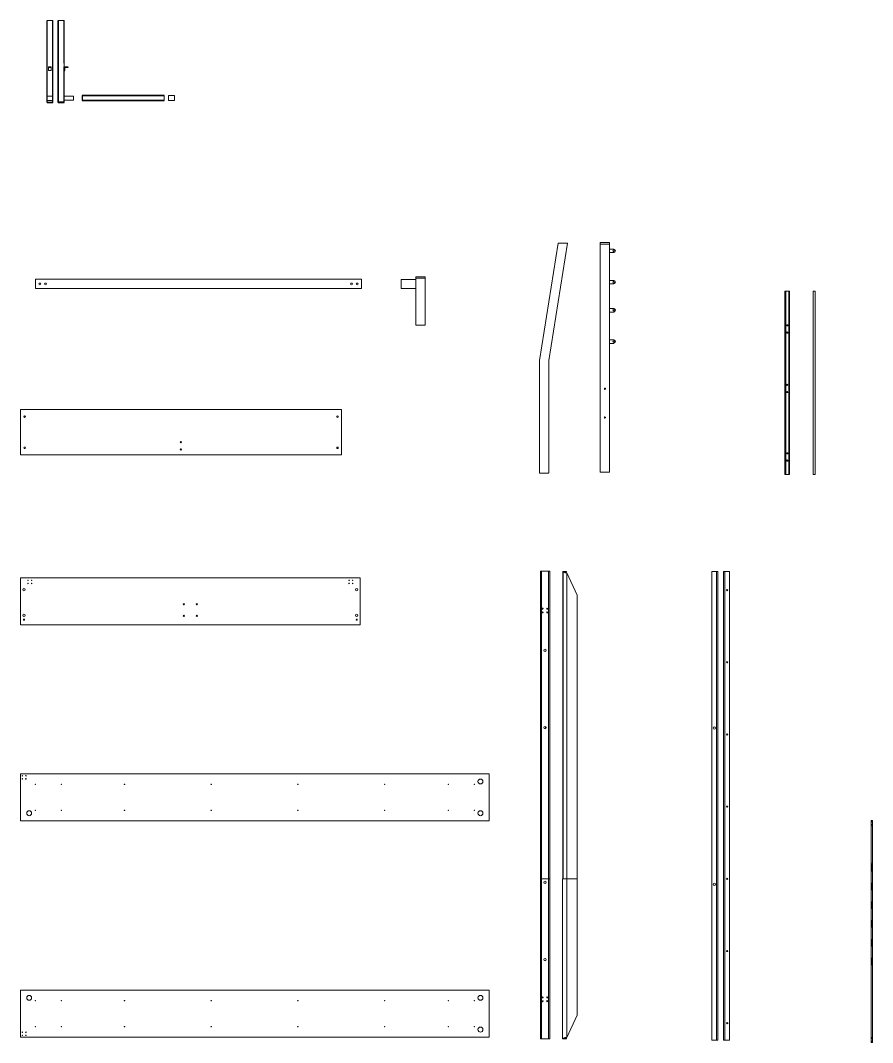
# Model space of a CAD drawing. Header units: millimetres. Extents: x -1075 to 24338, y -11868 to 7393.
# Drawn here: x 20702 to 24338, y -3993 to 369 of the extents above; entities that cross this region are included whole.
import ezdxf

# ---------------------------------------------------------------- set-up
doc = ezdxf.new("R2010")
doc.units = ezdxf.units.MM
doc.linetypes.add('DASHDOT', pattern=[1, 0.5, -0.25, 0, -0.25])
for name, color, linetype, lineweight in [('A-ELEV-MBE', 253, 'Continuous', 18), ('quote', 1, 'Continuous', 15), ('Simbologia', 8, 'DASHDOT', 18)]:
    doc.layers.add(name, color=color, linetype=linetype, lineweight=lineweight)
doc.layers.add('IN-FURN-STOR', color=104, linetype='Continuous')

# ---------------------------------------------------------------- blocks, each defined once
blk = doc.blocks.new('*U32')
at = {"layer": 'Simbologia', "linetype": 'Continuous'}
blk.add_circle((0, 0), 2.5, dxfattribs=at)
blk = doc.blocks.new('*U33')
at = {"layer": 'Simbologia', "color": 0, "linetype": 'ByBlock', "lineweight": -2, "transparency": 16777216}
for p in [(0, 1848), (0, 1540), (0, 1232), (0, 924), (0, 616), (0, 308), (0, 0)]:
    blk.add_blockref('*U32', p, dxfattribs=at)
blk = doc.blocks.new('*U34')
at = {"layer": 'Simbologia', "linetype": 'Continuous'}
for p, q in [((-1.4, 11.6), (-1.4, -14.8)), ((1.4, 11.6), (1.4, -14.8))]:
    blk.add_line(p, q, dxfattribs=at)
for centre, start, end in [((0, 11.6), 360, 180), ((0, -14.8), 180, 0)]:
    blk.add_arc(centre, 1.44, start, end, dxfattribs=at)
blk = doc.blocks.new('*U35')
at = {"layer": 'Simbologia', "color": 0, "linetype": 'ByBlock', "lineweight": -2, "transparency": 16777216}
for p in [(0, 400), (0, 320), (0, 240), (0, 160), (0, 80), (0, 0)]:
    blk.add_blockref('*U34', p, dxfattribs=at)

msp = doc.modelspace()

# ---------------------------------------------------------------- linework, layer by layer
at = {"color": 0}
for p, q in [((20815.6, 185.8, 11973.9), (20815.6, 368.5, 11973.9)), ((20840.6, 18.5, 11973.9), (20840.6, 368.5, 11973.9)), ((20863.6, 368.5, 3303.1), (20863.6, 18.5, 3303.1)), ((20863.6, 18.5, 3303.1), (20863.6, 368.5, 3303.1)), ((20888.6, 185.8, 3303.1), (20888.6, 368.5, 3303.1)), ((20815.6, 18.5, 11973.9), (20815.6, 185.8, 11973.9)), ((20888.6, 18.5, 3303.1), (20888.6, 170.8, 3303.1)), ((20888.6, 154.8, 3303.1), (20890.9, 154.8, 3303.1)), ((20890.9, 154.8, 3303.1), (20890.9, 168.4, 3303.1)), ((20904.5, 168.4, 3303.1), (20890.9, 168.4, 3303.1)), ((20904.5, 170.8, 3303.1), (20904.5, 168.4, 3303.1)), ((20815.6, 20.2, 11973.9), (20840.6, 20.2, 11973.9)), ((20815.6, 18.5, 11973.9), (20840.6, 18.5, 11973.9)), ((20840.6, 18.5, 11973.9), (20815.6, 18.5, 11973.9)), ((20888.6, 20.2, 3303.1), (20863.6, 20.2, 3303.1)), ((20888.6, 18.5, 3303.1), (20863.6, 18.5, 3303.1)), ((20863.6, 18.5, 3303.1), (20888.6, 18.5, 3303.1))]:
    msp.add_line(p, q, dxfattribs=at)
at = {"layer": 'A-ELEV-MBE', "color": 0}
for p, q in [((20815.6, 368.5, 11973.9), (20840.6, 368.5, 11973.9)), ((20888.6, 368.5, 3303.1), (20863.6, 368.5, 3303.1)), ((20888.6, 170.8, 3303.1), (20888.6, 185.8, 3303.1)), ((20822, 170.8, 4541.8), (20833.7, 170.8, 4541.8)), ((20822, 168.4, 4541.8), (20822, 170.8, 4541.8)), ((20833.7, 168.4, 4541.8), (20822, 168.4, 4541.8)), ((20822, 154.8, 4541.8), (20822, 168.4, 4541.8)), ((20822, 154.8, 4541.8), (20833.7, 154.8, 4541.8)), ((20833.7, 168.4, 4541.8), (20833.7, 170.8, 4541.8)), ((20833.7, 154.8, 4541.8), (20833.7, 168.4, 4541.8)), ((20904.5, 170.8, 3303.1), (20888.6, 170.8, 3303.1)), ((20928.2, 27.8, 3716), (20928.2, 44.7, 3716)), ((21315.2, 47.6, 412.9), (21315.2, 27.6, 412.9))]:
    msp.add_line(p, q, dxfattribs=at)
at = {"layer": 'A-ELEV-MBE'}
for p, q in [((23984.1, -787.4), (23964.1, -787.4)), ((22072.2, -1485.3), (22072.2, -1291.7)), ((23984.1, -1568.5), (23964.1, -1568.5)), ((23016.8, -1982.7), (23032, -1982.7)), ((23016.8, -1982.7), (23016.8, -3294.3)), ((23018.2, -1983.7), (23018.2, -3294.3)), ((23032, -1983.7), (23018.2, -1983.7)), ((23025.1, -1985.2), (23018.2, -1985.2)), ((23025.1, -1985.2), (23025.1, -1988.7)), ((23025.1, -1988.7), (23033.6, -1988.7)), ((23032, -1982.7), (23032, -1983.7)), ((23033.6, -1988.7), (23076.8, -2083.8)), ((23033.6, -1988.7), (23033.6, -3971.2)), ((23076.8, -2083.8), (23076.8, -3876.1)), ((20702.2, -2891.4), (20702.2, -2846.7)), ((20702.2, -2846.7), (22702.2, -2846.7)), ((23015.4, -3294.3), (23015.4, -3977.2)), ((23015.4, -3294.3), (23076.8, -3294.3)), ((23033.6, -3971.2), (23076.8, -3876.1)), ((23032, -3976.2), (23015.4, -3976.2)), ((23015.4, -3977.2), (23032, -3977.2)), ((23024.4, -3974.7), (23016.8, -3974.7)), ((23016.8, -3974.7), (23016.8, -3976.2)), ((23024.4, -3974.7), (23024.4, -3971.2)), ((23024.4, -3971.2), (23033.6, -3971.2)), ((23032, -3977.2), (23032, -3976.2))]:
    msp.add_line(p, q, dxfattribs=at)
at = {"layer": 'A-ELEV-MBE', "color": 0}
for points, elevation in [([(20816.6, 27.5), (20839.6, 27.5), (20839.6, 45.5), (20816.6, 45.5)], 11973.9), ([(21334, 27.6), (21359, 27.6), (21359, 47.6), (21334, 47.6)], 13212.6)]:
    msp.add_lwpolyline(points, close=True, dxfattribs=dict(at, elevation=elevation))
at = {"layer": 'A-ELEV-MBE'}
msp.add_lwpolyline([(20702.2, -3046.7), (22702.2, -3046.7), (22702.2, -2846.7), (20702.2, -2846.7)], close=True, dxfattribs=at)
for centre in [(20785, -755.7), (20809.2, -755.7), (22114.6, -755.7), (22138.8, -755.7)]:
    msp.add_circle(centre, 3.78, dxfattribs=at)
at = {"layer": 'IN-FURN-STOR', "color": 0}
for p, q in [((20965.3, 47.6, 412.9), (21315.2, 47.6, 412.9)), ((20965.3, 47.6, 412.9), (20965.3, 27.6, 412.9)), ((21315.2, 47.6, 4541.8), (20965.3, 47.6, 4541.8)), ((21315.2, 27.6, 412.9), (20965.3, 27.6, 412.9)), ((20965.3, 27.6, 4541.8), (21315.2, 27.6, 4541.8))]:
    msp.add_line(p, q, dxfattribs=at)
at = {"layer": 'quote', "color": 0}
for p, q in [((22996.5, -582.2), (22916.5, -1082.2)), ((22956.5, -1082.2), (23036.5, -582.2)), ((23036.5, -582.2), (22996.5, -582.2)), ((23175.8, -1558.8), (23175.8, -580.8)), ((23215.8, -1558.8), (23215.8, -580.8)), ((23233.3, -607.2), (23215.8, -607.2)), ((23233.3, -622.1), (23215.8, -622.1)), ((20766.9, -735.7), (22156.9, -735.7)), ((22389.4, -931.4), (22389.4, -731.4)), ((22429.4, -931.4), (22429.4, -731.4)), ((23233.3, -740.7), (23215.8, -740.7)), ((20766.9, -775.7), (22156.9, -775.7)), ((23233.3, -755.6), (23215.8, -755.6)), ((23964.1, -1568.5), (23964.1, -787.4)), ((23967.1, -787.4), (23967.1, -1568.5)), ((23981.1, -1568.5), (23981.1, -787.4)), ((23984.1, -787.4), (23984.1, -1568.5)), ((23215.8, -838.3), (23215.8, -1031.9)), ((23233.3, -861), (23215.8, -861)), ((23233.3, -875.8), (23215.8, -875.8)), ((23233.3, -994.4), (23215.8, -994.4)), ((23233.3, -1009.3), (23215.8, -1009.3)), ((22916.5, -1563.6), (22916.5, -1082.2)), ((22956.5, -1082.2), (22956.5, -1562.2)), ((22072.2, -1291.7), (20702.2, -1291.7)), ((20702.2, -1291.7), (20702.2, -1485.3)), ((22072.2, -1485.3), (20702.2, -1485.3)), ((23175.8, -1558.8), (23215.8, -1558.8)), ((22920.7, -1981.1), (22920.7, -3977.1)), ((22925.7, -1981.1), (22925.7, -3977.1)), ((22955.7, -1981.1), (22955.7, -3977.1)), ((22960.7, -3977.1), (22960.7, -1981.1)), ((23652.2, -3983.4), (23652.2, -1983.4)), ((23672.2, -1983.4), (23672.2, -3983.4)), ((23677.2, -1983.4), (23677.2, -3983.4)), ((23702.2, -1983.4), (23702.2, -3983.4)), ((23707.2, -1983.4), (23707.2, -3983.4)), ((23727.2, -3983.4), (23727.2, -1983.4)), ((22940.7, -2649.1), (22946.6, -2649.1)), ((22920.7, -3294.5), (22960.7, -3294.5))]:
    msp.add_line(p, q, dxfattribs=at)
for centre, radius in [((23233.3, -614.7), 3.33), ((23233.3, -748.1), 3.33), ((23233.3, -868.4), 3.33), ((23974.1, -932.6), 2.58), ((23233.3, -1001.8), 3.33), ((23974.1, -963.4), 2.58), ((23196, -1203.1), 2.58), ((23973.7, -1186.3), 2.58), ((23973.7, -1217.1), 2.58), ((20719.7, -1321.8), 3.33), ((22054.7, -1321.8), 3.33), ((23196.2, -1325.7), 2.58), ((21386.7, -1431.1), 2.58), ((20719.7, -1455.2), 3.33), ((21386.7, -1461.9), 2.58), ((22054.7, -1455.2), 3.33), ((23974.1, -1478.7), 2.58), ((23974.1, -1509.6), 2.58), ((22930.1, -2141.4), 2.18), ((22930.1, -2157.8), 2.18), ((22949.7, -2141.8), 2.18), ((22949.7, -2157.8), 2.18), ((22940.7, -2319.1), 5), ((22940.7, -2649.1), 5), ((23662.2, -2651.4), 5), ((22940.7, -3309.1), 5), ((23662.2, -3317.4), 5), ((22940.7, -3639.1), 5), ((22930.1, -3800.4), 2.18), ((22930.1, -3816.8), 2.18), ((22949.7, -3800.4), 2.18), ((22949.7, -3816.4), 2.18)]:
    msp.add_circle(centre, radius, dxfattribs=at)
for centre in [(23233.3, -614.7), (23233.3, -748.1), (23233.3, -868.4), (23233.3, -1001.8)]:
    msp.add_arc(centre, 7.44, 270, 90, dxfattribs=at)
at = {"layer": 'Simbologia', "color": 0, "linetype": 'Continuous'}
for p, q in [((20888.6, 44.7, 3716), (20928.2, 44.7, 3716)), ((20888.6, 27.8, 3716), (20928.2, 27.8, 3716))]:
    msp.add_line(p, q, dxfattribs=at)
at = {"layer": 'Simbologia', "linetype": 'Continuous'}
for p, q in [((23215.8, -586.3), (23175.8, -586.3)), ((23177.8, -578.8), (23213.8, -578.8)), ((20766.9, -755.7), (20766.9, -735.7)), ((20766.9, -735.7), (20766.9, -775.7)), ((22156.9, -735.7), (22156.9, -775.7)), ((22389.4, -736.7), (22326.5, -736.7)), ((22326.5, -736.7), (22326.5, -774.7)), ((22429.4, -731.4), (22389.4, -731.4)), ((22389.4, -738.2), (22389.4, -733.2)), ((22389.4, -735.7), (22389.4, -775.7)), ((22389.4, -774.7), (22326.5, -774.7)), ((24084.9, -786.8), (24090.9, -786.8)), ((24084.9, -1569.3), (24084.9, -786.8)), ((24092.9, -788.8), (24092.9, -1567.3)), ((22916.5, -1563.6), (22956.5, -1563.6)), ((24090.9, -1569.3), (24084.9, -1569.3)), ((22960.7, -1981.1), (22920.7, -1981.1)), ((23677.2, -1983.4), (23652.2, -1983.4)), ((23702.2, -1983.4), (23727.2, -1983.4)), ((20702.2, -2110.6), (20702.2, -2010.6)), ((23727.2, -3910.4), (23727.2, -2064.7)), ((20702.2, -2847.7), (20702.2, -2850.4)), ((20702.2, -2863.7), (20702.2, -3046.7)), ((20730.4, -2846.7), (20714.3, -2846.7)), ((24332, -3045.6), (24337.8, -3045.7)), ((24332, -3045.6), (24332, -3062.3)), ((24337.8, -3045.7), (24337.8, -3062.3)), ((24337.8, -3062.3), (24332, -3062.3)), ((24332, -3062.3), (24332, -3067.8)), ((24332, -3067.8), (24337.8, -3067.8)), ((24332, -3067.8), (24332, -3970.8)), ((24337.8, -3067.8), (24337.8, -3062.3)), ((24337.8, -3062.3), (24337.8, -3067.8)), ((24337.8, -3067.8), (24337.8, -3970.8)), ((24332, -3227), (24337.8, -3227)), ((23727.2, -3910.4), (23727.2, -3602.4)), ((23727.2, -3910.4), (23727.2, -3610.4)), ((22960.7, -3977.1), (22920.7, -3977.1)), ((23677.2, -3983.4), (23652.2, -3983.4)), ((23702.2, -3983.4), (23727.2, -3983.4)), ((24332, -3970.8), (24337.8, -3970.8)), ((24332, -3976.3), (24332, -3970.8)), ((24337.8, -3976.3), (24332, -3976.3)), ((24332, -3993), (24332, -3976.3)), ((24332, -3993), (24337.8, -3993)), ((24337.8, -3970.8), (24337.8, -3976.3)), ((24337.8, -3976.3), (24337.8, -3970.8)), ((24337.8, -3993), (24337.8, -3976.3))]:
    msp.add_line(p, q, dxfattribs=at)
msp.add_lwpolyline([(22391.4, -725.5), (22427.4, -725.5, -0.414214), (22429.4, -727.5), (22429.4, -932.1), (22389.4, -932.1), (22389.4, -727.5, -0.414214)], format="xyb", close=True, dxfattribs=at)
for points in [[(20702.2, -2010.6), (22152.2, -2010.6), (22152.2, -2210.6), (20702.2, -2210.6)], [(20702.2, -3770), (22702.2, -3770), (22702.2, -3970), (20702.2, -3970)]]:
    msp.add_lwpolyline(points, close=True, dxfattribs=at)
for centre, radius in [((20734.5, -2020.9), 1.1), ((20734.5, -2034), 1.1), ((20749.8, -2020.9), 1.1), ((20749.8, -2034), 1.1), ((22104.5, -2020.9), 1.1), ((22104.5, -2034), 1.1), ((22119.9, -2020.9), 1.1), ((22119.9, -2034), 1.1), ((20717.3, -2060.6), 4.75), ((22137, -2060.6), 4.75), ((21399.6, -2122.9), 2.5), ((21454.7, -2122.9), 2.5), ((20717.3, -2169.6), 4.75), ((21399.6, -2172), 2.5), ((21454.7, -2172), 2.5), ((22137, -2169.6), 4.75), ((20717.3, -2188.6), 2.27), ((22137, -2188.6), 2.27), ((20710.1, -2854.6), 1.1), ((20710.1, -2867.7), 1.1), ((20725.4, -2854.6), 1.1), ((20725.4, -2867.7), 1.1), ((22664.9, -2879), 10.6), ((20765.4, -2891.2), 1.1), ((20876.3, -2891.2), 1.1), ((21146.1, -2891.2), 1.1), ((21516.1, -2891.2), 1.1), ((21886, -2891.2), 1.1), ((22256.3, -2891.2), 1.1), ((22528.1, -2891.2), 1.1), ((22639, -2891.2), 1.1), ((20739.4, -3014.4), 10.6), ((20765.4, -3002.1), 1.1), ((20876.3, -3002.1), 1.1), ((21146.1, -3002.1), 1.1), ((21516.1, -3002.1), 1.1), ((21886, -3002.1), 1.1), ((22256.3, -3002.1), 1.1), ((22528.1, -3002.1), 1.1), ((22639, -3002.1), 1.1), ((22664.9, -3014.4), 10.6), ((24334.8, -3050.3), 1.5), ((20739.4, -3802.2), 10.6), ((22664.9, -3802.2), 10.6), ((20765.4, -3814.5), 1.1), ((20876.3, -3814.5), 1.1), ((21146.1, -3814.5), 1.1), ((21516.1, -3814.5), 1.1), ((21886, -3814.5), 1.1), ((22256.3, -3814.5), 1.1), ((22528.1, -3814.5), 1.1), ((22639, -3814.5), 1.1), ((20765.4, -3925.4), 1.1), ((20876.3, -3925.4), 1.1), ((21146.1, -3925.4), 1.1), ((21516.1, -3925.4), 1.1), ((21886, -3925.4), 1.1), ((22256.3, -3925.4), 1.1), ((22528.1, -3925.4), 1.1), ((22639, -3925.4), 1.1), ((20710.1, -3948.9), 1.1), ((20710.1, -3962), 1.1), ((20725.4, -3948.9), 1.1), ((20725.4, -3962), 1.1), ((22664.9, -3937.7), 10.6), ((24334.8, -3988.3), 1.5)]:
    msp.add_circle(centre, radius, dxfattribs=at)
for centre, start, end in [((23177.8, -580.8), 90, 180), ((23213.8, -580.8), 0, 90), ((24090.9, -788.8), 0, 90), ((24090.9, -1567.3), 270, 0)]:
    msp.add_arc(centre, 2, start, end, dxfattribs=at)
msp.add_point((23727.2, -3910.4), dxfattribs=at)

# ---------------------------------------------------------------- block references
for name, p in [('*U33', (23717.5, -3910.4)), ('*U35', (24334.9, -3645.4))]:
    msp.add_blockref(name, p, dxfattribs=at)

doc.saveas('drawing.dxf')
